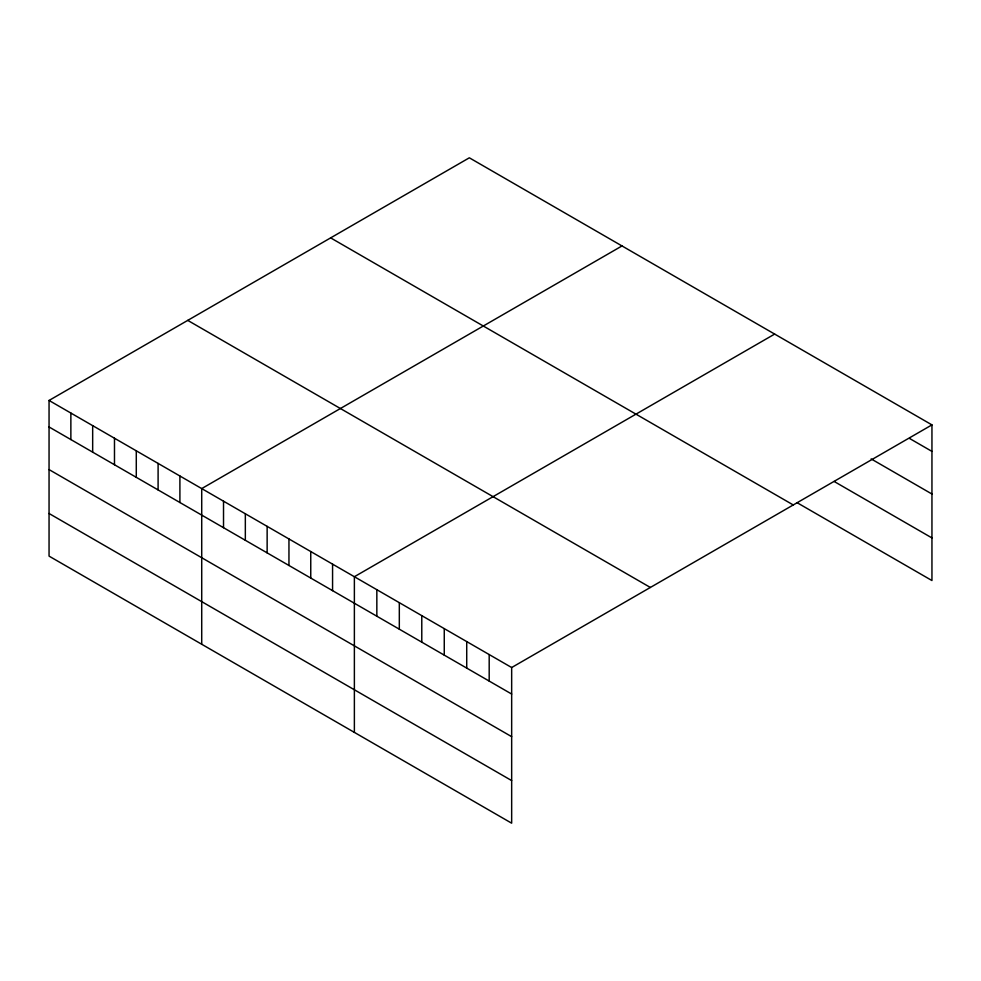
<?xml version="1.0" encoding="UTF-8"?>
<svg xmlns="http://www.w3.org/2000/svg" width="981" height="981" viewBox="0 0 981 981"><rect width="100%" height="100%" fill="white"/><g stroke="black" fill="none" stroke-linecap="round" stroke-linejoin="round"><path stroke-width="1.47" d="M49.05 400.456L511.665 667.534L511.665 823.194L49.05 556.117L49.05 400.456L469.335 157.806L931.95 424.883L931.95 580.544L797.136 502.713M622.003 245.937L201.718 488.587L201.718 644.247M774.659 334.08L354.374 576.73L354.374 732.39M511.665 667.534L931.95 424.883M909.485 438.421L931.95 451.395M871.153 458.912L931.95 494.019M834.144 481.463L931.95 537.931M330.646 237.88L793.261 504.957M187.739 320.382L650.354 587.46M49.05 426.968L511.665 694.045M49.05 469.58L511.665 736.67M49.05 513.492L511.665 780.582M489.188 654.56L489.188 681.084M466.723 641.599L466.723 668.11M444.258 628.625L444.258 655.136M421.781 615.651L421.781 642.163M399.316 602.677L399.316 629.189M376.839 589.704L376.839 616.215M332.571 564.136L332.571 590.648M310.756 551.543L310.756 578.054M288.954 538.949L288.954 565.473M267.139 526.368L267.139 552.879M245.336 513.774L245.336 540.286M223.521 501.181L223.521 527.692M179.903 475.993L179.903 502.517M158.1 463.412L158.1 489.924M136.285 450.819L136.285 477.33M114.483 438.225L114.483 464.736M92.668 425.631L92.668 452.143M70.865 413.038L70.865 439.549"/></g></svg>
